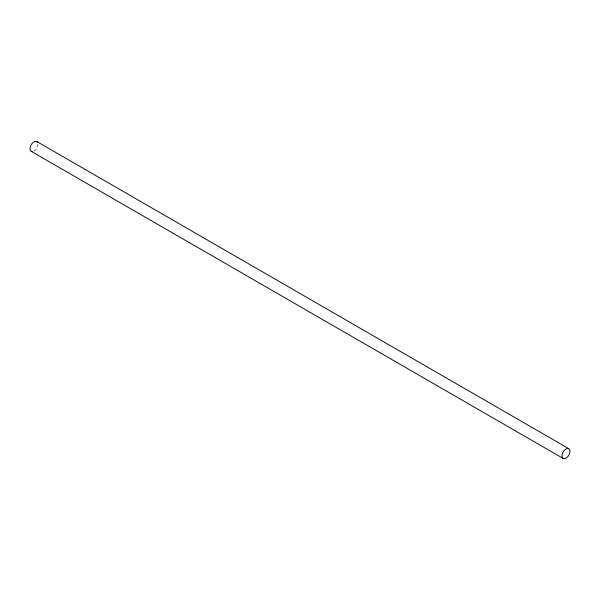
<?xml version="1.0" encoding="UTF-8"?>
<svg xmlns="http://www.w3.org/2000/svg" width="600" height="600" viewBox="0 0 600 600"><rect width="100%" height="100%" fill="white"/><g stroke="black" fill="none" stroke-linecap="round" stroke-linejoin="round"><path stroke-width="0.45" stroke-dasharray="3 2.25" d="M37.98 144.12A5.64 3.255 -60 0 1 33.99 151.028"/><path stroke-width="0.9" d="M36.81 141.532L568.83 448.695A5.64 3.255 -60 0 1 567.045 457.433A5.64 3.255 -60 0 1 562.155 454.612A5.64 3.255 -60 0 1 568.83 448.695M31.17 151.305L563.19 458.467M31.995 151.56A5.64 3.255 -60 0 1 31.17 144.795A5.64 3.255 -60 0 1 37.447 142.125"/></g></svg>
